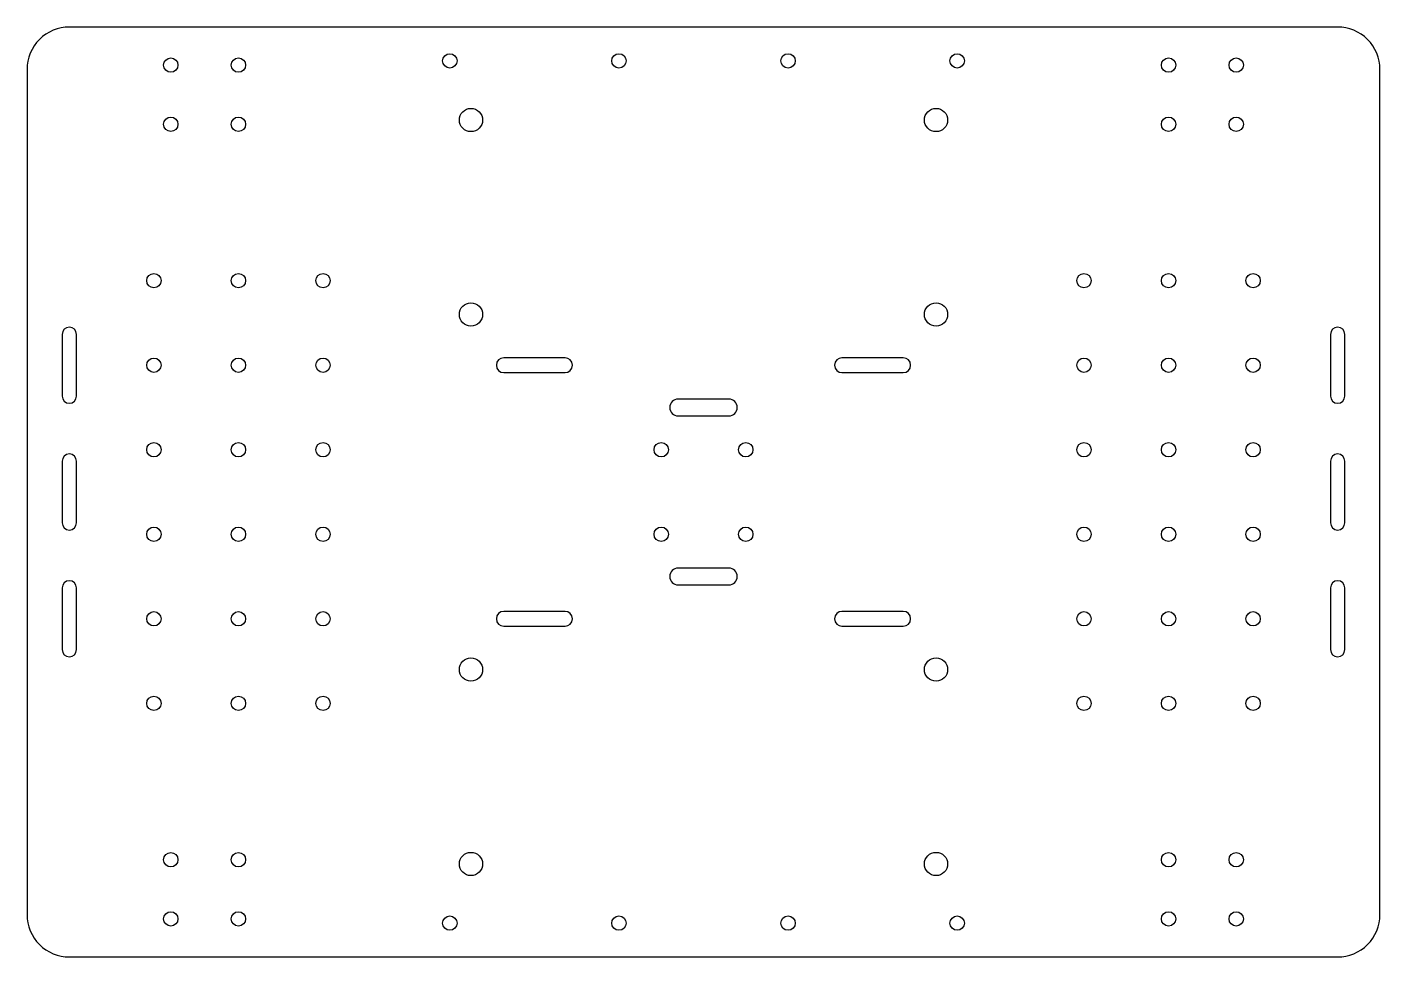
# Model space of a CAD drawing. Header units: millimetres. Extents: x -160 to 160, y -110 to 110.
import ezdxf

# ---------------------------------------------------------------- set-up
doc = ezdxf.new("R2010")
doc.units = ezdxf.units.MM
for name, color, linetype in [('CUT_BASE_M5', 7, 'Continuous'), ('CUT_BATTERY_STRAP', 7, 'Continuous'), ('CUT_BOARD_M3', 7, 'Continuous'), ('CUT_IMU_M3', 7, 'Continuous'), ('CUT_OUTLINE', 7, 'Continuous'), ('CUT_SENSOR_M3', 7, 'Continuous'), ('CUT_SIDE_M3', 7, 'Continuous'), ('CUT_WHEELSET_DIRECT_M3', 7, 'Continuous'), ('CUT_WIRE', 7, 'Continuous')]:
    doc.layers.add(name, color=color, linetype=linetype)

msp = doc.modelspace()

# ---------------------------------------------------------------- linework, layer by layer
at = {"layer": 'CUT_BASE_M5'}
for centre in [(-55, 88), (55, 88), (-55, 42), (55, 42), (-55, -42), (55, -42), (-55, -88), (55, -88)]:
    msp.add_circle(centre, 2.75, dxfattribs=at)
at = {"layer": 'CUT_BATTERY_STRAP'}
for points in [[(-47.25, 28.25), (-32.75, 28.25, 1), (-32.75, 31.75), (-47.25, 31.75, 1)], [(32.75, 28.25), (47.25, 28.25, 1), (47.25, 31.75), (32.75, 31.75, 1)], [(-47.25, -31.75), (-32.75, -31.75, 1), (-32.75, -28.25), (-47.25, -28.25, 1)], [(32.75, -31.75), (47.25, -31.75, 1), (47.25, -28.25), (32.75, -28.25, 1)]]:
    msp.add_lwpolyline(points, format="xyb", close=True, dxfattribs=at)
at = {"layer": 'CUT_BOARD_M3'}
for centre in [(-130, 50), (-110, 50), (-90, 50), (90, 50), (110, 50), (130, 50), (-130, 30), (-110, 30), (-90, 30), (90, 30), (110, 30), (130, 30), (-130, 10), (-110, 10), (-90, 10), (90, 10), (110, 10), (130, 10), (-130, -10), (-110, -10), (-90, -10), (90, -10), (110, -10), (130, -10), (-130, -30), (-110, -30), (-90, -30), (90, -30), (110, -30), (130, -30), (-130, -50), (-110, -50), (-90, -50), (90, -50), (110, -50), (130, -50)]:
    msp.add_circle(centre, 1.7, dxfattribs=at)
at = {"layer": 'CUT_IMU_M3'}
for centre in [(-10, 10), (10, 10), (-10, -10), (10, -10)]:
    msp.add_circle(centre, 1.7, dxfattribs=at)
at = {"layer": 'CUT_OUTLINE'}
msp.add_lwpolyline([(-150, -110), (150, -110, 0.414214), (160, -100), (160, 100, 0.414214), (150, 110), (-150, 110, 0.414214), (-160, 100), (-160, -100, 0.414214)], format="xyb", close=True, dxfattribs=at)
at = {"layer": 'CUT_SENSOR_M3'}
for points in [[(-148.3, 22.7), (-148.3, 37.3, 1), (-151.7, 37.3), (-151.7, 22.7, 1)], [(151.7, 22.7), (151.7, 37.3, 1), (148.3, 37.3), (148.3, 22.7, 1)], [(-148.3, -7.3), (-148.3, 7.3, 1), (-151.7, 7.3), (-151.7, -7.3, 1)], [(151.7, -7.3), (151.7, 7.3, 1), (148.3, 7.3), (148.3, -7.3, 1)], [(-148.3, -37.3), (-148.3, -22.7, 1), (-151.7, -22.7), (-151.7, -37.3, 1)], [(151.7, -37.3), (151.7, -22.7, 1), (148.3, -22.7), (148.3, -37.3, 1)]]:
    msp.add_lwpolyline(points, format="xyb", close=True, dxfattribs=at)
at = {"layer": 'CUT_SIDE_M3'}
for centre in [(-60, 102), (-20, 102), (20, 102), (60, 102), (-60, -102), (-20, -102), (20, -102), (60, -102)]:
    msp.add_circle(centre, 1.7, dxfattribs=at)
at = {"layer": 'CUT_WHEELSET_DIRECT_M3'}
for centre in [(-126, 101), (-110, 101), (110, 101), (126, 101), (-126, 87), (-110, 87), (110, 87), (126, 87), (-126, -87), (-110, -87), (110, -87), (126, -87), (-126, -101), (-110, -101), (110, -101), (126, -101)]:
    msp.add_circle(centre, 1.7, dxfattribs=at)
at = {"layer": 'CUT_WIRE'}
for points in [[(-6, 18), (6, 18, 1), (6, 22), (-6, 22, 1)], [(-6, -22), (6, -22, 1), (6, -18), (-6, -18, 1)]]:
    msp.add_lwpolyline(points, format="xyb", close=True, dxfattribs=at)

doc.saveas('drawing.dxf')
